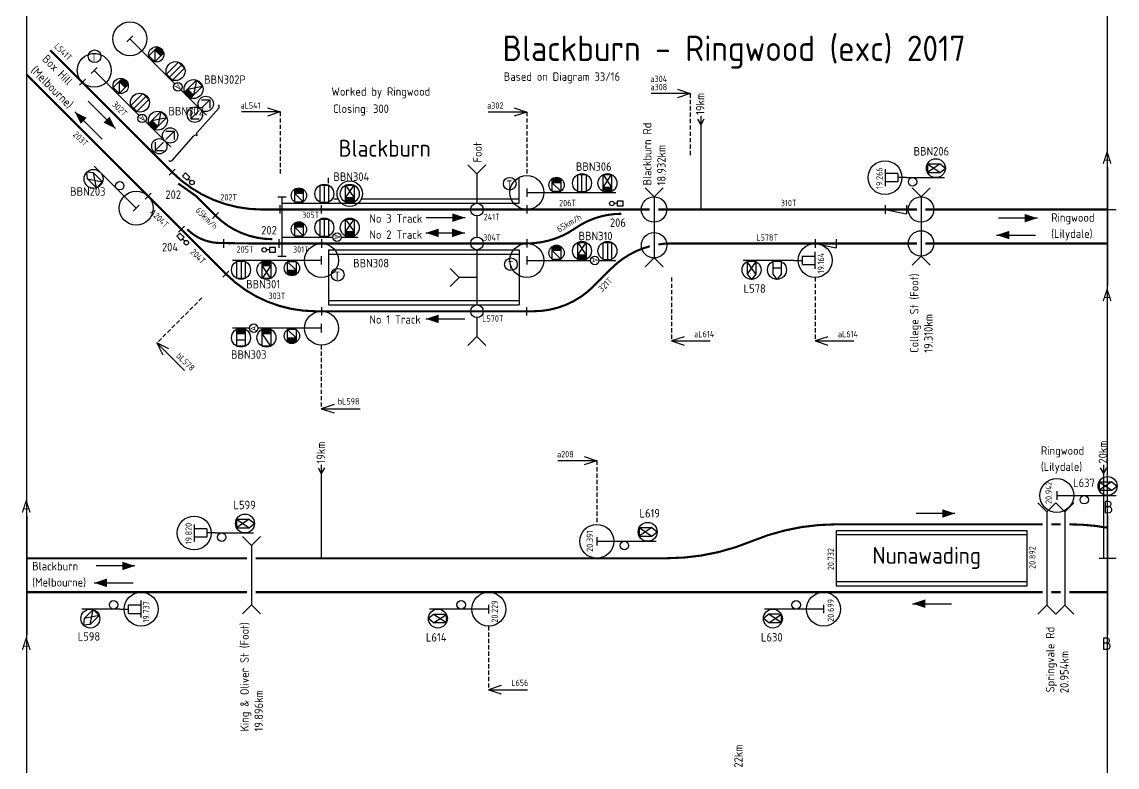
# Model space of a CAD drawing. Extents: x -202 to 266, y -387 to 284.
# Drawn here: x -133.8 to 124.6, y -198.2 to -22.4 of the extents above; entities that cross this region are included whole.
import ezdxf

# ---------------------------------------------------------------- set-up
doc = ezdxf.new("R2010")
doc.units = 0
doc.linetypes.add('DASHED2', pattern=[0.375, 0.25, -0.125])
doc.layers.get('0').update_dxf_attribs({"linetype": 'CONTINUOUS'})
doc.layers.add('CONST', color=1, linetype='CONTINUOUS')
doc.layers.add('LINE', color=5, linetype='CONTINUOUS')
doc.styles.get("Standard").update_dxf_attribs({"font": 'ISOCP'})

msp = doc.modelspace()

# ---------------------------------------------------------------- linework, layer by layer
for p, q in [((-107.6381, -25.68028), (-109.05231, -27.09449)), ((-108.3452, -26.38739), (-106.22388, -28.50871)), ((-103.88847, -30.41593), (-101.76715, -28.29461)), ((-101.76715, -28.29461), (-100.35294, -29.70883)), ((-106.22388, -28.50871), (-101.98124, -32.75135)), ((-103.88847, -30.41593), (-102.47426, -31.83015)), ((-102.47426, -29.00172), (-102.47426, -31.83015)), ((-101.06004, -30.41593), (-102.47426, -29.00172)), ((-100.35294, -29.70883), (-102.47426, -31.83015)), ((-116.04321, -33.11496), (-117.45743, -34.52918)), ((-101.98124, -32.75135), (-97.7386, -36.99399)), ((-99.693, -34.70574), (-96.86457, -31.87732)), ((-98.98589, -35.41285), (-96.15746, -32.58442)), ((-95.45036, -33.29153), (-98.27878, -36.11996)), ((-96.86457, -31.87732), (-95.45036, -33.29153)), ((-118.85396, -35.92571), (-120.26817, -37.33992)), ((-116.75032, -33.82207), (-114.629, -35.94339)), ((-114.629, -35.94339), (-110.38636, -40.18603)), ((-112.29359, -37.85061), (-110.17226, -35.72929)), ((-110.17226, -35.72929), (-108.75805, -37.14351)), ((-99.693, -34.70574), (-98.27878, -36.11996)), ((-95.45036, -38.94838), (-92.62193, -36.11996)), ((-92.62193, -36.11996), (-93.32904, -39.65549)), ((-92.62193, -36.11996), (-91.20772, -37.53417)), ((-112.29359, -37.85061), (-110.87937, -39.26483)), ((-109.46516, -37.85061), (-110.87937, -36.4364)), ((-110.87937, -36.4364), (-110.87937, -39.26483)), ((-108.75805, -37.14351), (-110.87937, -39.26483)), ((-96.32468, -38.40792), (-93.49596, -41.23663)), ((-94.74325, -38.24128), (-91.20772, -37.53417)), ((-93.32904, -39.65549), (-94.74325, -38.24128)), ((-91.20772, -37.53417), (-94.03614, -40.3626)), ((20.83649, -38.29283), (23.83649, -39.29283)), ((-111.7429, -47.55572), (-118.2264, -41.07223)), ((-110.38636, -40.18603), (-106.14372, -44.42867)), ((-108.09811, -42.14043), (-105.26969, -39.312)), ((-107.39101, -42.84753), (-104.56258, -40.0191)), ((-103.85547, -40.72621), (-106.6839, -43.55464)), ((-105.26969, -39.312), (-103.85547, -40.72621)), ((-95.45036, -38.94838), (-94.03614, -40.3626)), ((-93.49596, -41.23663), (-90.31398, -44.41861)), ((-91.42886, -40.75423), (-89.47802, -40.75423)), ((-91.42886, -42.70506), (-89.47802, -40.75423)), ((-89.47802, -40.75423), (-89.47802, -42.70506)), ((23.83649, -39.29283), (14.66745, -39.29283)), ((23.83649, -39.29283), (20.83649, -40.29283)), ((-121.36708, -43.59024), (-114.88359, -50.07374)), ((-108.09811, -42.14043), (-106.6839, -43.55464)), ((-103.85547, -46.38307), (-101.02705, -43.55464)), ((-101.02705, -43.55464), (-101.73415, -47.09017)), ((-101.02705, -43.55464), (-99.61283, -44.96885)), ((-92.02753, -43.30373), (-93.97837, -45.25457)), ((-93.97837, -43.30373), (-93.97837, -45.25457)), ((-87.39682, -42.74254), (-92.51527, -48.46488)), ((-72.87298, -43.6382), (-82.04203, -43.6382)), ((-75.87298, -42.6382), (-72.87298, -43.6382)), ((-72.87298, -43.6382), (-75.87298, -44.6382)), ((-14.68681, -43.6505), (-23.85586, -43.6505)), ((-17.68681, -42.6505), (-14.68681, -43.6505)), ((-14.68681, -43.6505), (-17.68681, -44.6505)), ((-104.72979, -45.8426), (-101.90108, -48.67131)), ((-103.85547, -46.38307), (-102.44126, -47.79728)), ((-103.14837, -45.67596), (-99.61283, -44.96885)), ((-101.73415, -47.09017), (-103.14837, -45.67596)), ((-99.61283, -44.96885), (-102.44126, -47.79728)), ((-93.97837, -45.25457), (-92.02753, -45.25457)), ((25.56319, -45.35146), (26.31319, -46.6505)), ((26.31319, -44.6505), (26.31319, -46.6505)), ((27.06319, -45.35146), (26.31319, -46.6505)), ((-101.90108, -48.67131), (-98.7191, -51.85329)), ((-99.83397, -50.13974), (-97.88314, -48.18891)), ((-99.83397, -48.18891), (-97.88314, -48.18891)), ((-97.88314, -48.18891), (-97.88314, -50.13974)), ((-102.38348, -50.73842), (-102.38348, -52.68925)), ((-100.43265, -50.73842), (-102.38348, -52.68925)), ((-98.41223, -55.05757), (-93.24705, -49.283)), ((-102.38348, -52.68925), (-100.43265, -52.68925)), ((-112.51052, -60.67826), (-116.75316, -56.43562)), ((-28.59994, -56.10659), (-26.47861, -58.22791)), ((-24.35729, -56.10659), (-26.47861, -58.22791)), ((79.8059, -55.89237), (82.8059, -57.89237)), ((79.8059, -55.89237), (82.8059, -55.89237)), ((82.8059, -55.89237), (79.8059, -57.89237)), ((79.8059, -55.89237), (79.8059, -57.89237)), ((82.8059, -55.89237), (84.04197, -56.89237)), ((122.31771, -56.6505), (122.31771, -84.6505)), ((-118.3343, -59.43097), (-118.50123, -57.84983)), ((-116.92009, -58.01676), (-118.50123, -57.84983)), ((-114.79877, -60.13808), (-116.92009, -58.01676)), ((-116.21298, -61.55229), (-116.92009, -58.01676)), ((-97.65844, -57.15659), (-99.07265, -58.57081)), ((-61.51983, -60.40544), (-61.51983, -59.1505)), ((-16.51983, -65.1505), (-16.51983, -59.1505)), ((-8.68681, -62.34772), (-8.68681, -59.34772)), ((-8.68681, -59.34772), (-6.68681, -59.34772)), ((-6.68681, -59.34772), (-6.68681, -62.34772)), ((-2.68681, -62.41443), (-2.68681, -58.41443)), ((-2.68681, -58.41443), (-0.68681, -58.41443)), ((-1.68681, -62.41443), (-1.68681, -58.41443)), ((-0.68681, -58.41443), (-0.68681, -62.41443)), ((3.31319, -62.41443), (3.31319, -58.41443)), ((3.31319, -61.41443), (5.31319, -58.41443)), ((3.31319, -58.41443), (5.31319, -61.41443)), ((3.31319, -58.41443), (5.31319, -58.41443)), ((5.31319, -58.41443), (5.31319, -62.41443)), ((69.8059, -57.12844), (69.8059, -61.12844)), ((72.8059, -58.12844), (69.8059, -58.12844)), ((72.8059, -58.12844), (72.8059, -60.12844)), ((74.8059, -59.12844), (72.8059, -59.12844)), ((74.8059, -59.12844), (77.8059, -59.12844)), ((77.8059, -59.12844), (83.8059, -59.12844)), ((79.8059, -57.89237), (82.8059, -57.89237)), ((82.8059, -57.89237), (84.04197, -56.89237)), ((-116.21298, -61.55229), (-118.3343, -59.43097)), ((-118.3343, -59.43097), (-114.79877, -60.13808)), ((-116.21298, -61.55229), (-114.79877, -60.13808)), ((-110.3892, -62.79958), (-112.51052, -60.67826)), ((-69.47397, -61.84772), (-67.47397, -61.84772)), ((-69.47397, -64.84772), (-69.47397, -61.84772)), ((-67.47397, -61.84772), (-67.47397, -64.84772)), ((-63.47397, -60.91443), (-61.47397, -60.91443)), ((-63.47397, -64.91443), (-63.47397, -60.91443)), ((-62.47397, -64.91443), (-62.47397, -60.91443)), ((-61.47397, -60.91443), (-61.47397, -64.91443)), ((-57.47397, -60.91443), (-55.47397, -60.91443)), ((-57.47397, -63.91443), (-55.47397, -60.91443)), ((-57.47397, -60.91443), (-55.47397, -63.91443)), ((-57.47397, -64.91443), (-57.47397, -60.91443)), ((-55.47397, -60.91443), (-55.47397, -64.91443)), ((-14.68681, -61.6505), (-14.68681, -63.6505)), ((-8.68681, -60.34772), (-6.68681, -62.34772)), ((-6.68681, -60.34772), (-8.68681, -60.34772)), ((5.31319, -61.41443), (3.31319, -61.41443)), ((13.19187, -61.52918), (15.31319, -63.6505)), ((17.43451, -61.52918), (15.31319, -63.6505)), ((72.8059, -60.12844), (69.8059, -60.12844)), ((76.19187, -61.52918), (78.31319, -63.6505)), ((80.43451, -61.52918), (78.31319, -63.6505)), ((-106.85367, -66.33512), (-110.3892, -62.79958)), ((-103.34132, -62.80302), (-104.75553, -64.21723)), ((-73.47397, -63.6505), (-71.47397, -63.6505)), ((-72.47397, -63.6505), (-72.47397, -77.6505)), ((-67.47397, -62.84772), (-69.47397, -62.84772)), ((-69.47397, -62.84772), (-67.47397, -64.84772)), ((-60.2108, -64.1505), (-59.20749, -64.1505)), ((-55.47397, -63.91443), (-57.47397, -63.91443)), ((-53.74045, -64.1505), (-16.51983, -64.1505)), ((-14.68681, -62.6505), (-11.68681, -62.6505)), ((-11.68681, -62.6505), (-5.68681, -62.6505)), ((-8.68681, -62.34772), (-6.68681, -62.34772)), ((-5.68681, -62.6505), (0.31319, -62.6505)), ((-2.68681, -62.41443), (-0.68681, -62.41443)), ((0.31319, -62.6505), (6.31319, -62.6505)), ((3.31319, -62.41443), (5.31319, -62.41443)), ((-107.56077, -67.04222), (-106.14656, -65.62801)), ((-72.97145, -65.62549), (-72.97145, -67.62549)), ((-72.47397, -65.1505), (-66.47397, -65.1505)), ((-69.47397, -64.84772), (-67.47397, -64.84772)), ((-66.47397, -65.1505), (-60.47397, -65.1505)), ((-63.47397, -64.91443), (-61.47397, -64.91443)), ((-63.18844, -65.62549), (-63.18844, -67.62549)), ((-60.47397, -65.1505), (-54.47397, -65.1505)), ((-60.2108, -65.1505), (-16.51983, -65.1505)), ((-57.47397, -64.91443), (-55.47397, -64.91443)), ((-14.68681, -65.62549), (-14.68681, -67.62549)), ((69.84713, -65.6505), (69.84713, -67.6505)), ((69.84713, -66.6505), (74.84713, -67.6505)), ((74.84713, -65.6505), (74.84713, -67.6505)), ((-87.43661, -67.37842), (-88.85083, -68.79263)), ((-63.47397, -68.91443), (-61.47397, -68.91443)), ((-63.47397, -72.91443), (-63.47397, -68.91443)), ((-62.47397, -72.91443), (-62.47397, -68.91443)), ((-61.47397, -68.91443), (-61.47397, -72.91443)), ((-57.47397, -68.91443), (-55.47397, -68.91443)), ((-57.47397, -68.91443), (-55.47397, -71.91443)), ((-57.47397, -71.91443), (-55.47397, -68.91443)), ((-57.47397, -72.91443), (-57.47397, -68.91443)), ((-55.47397, -68.91443), (-55.47397, -72.91443)), ((-29.25641, -68.57906), (-38.42545, -68.57906)), ((105.74282, -68.67875), (96.57377, -68.67875)), ((-95.48735, -70.58878), (-96.90157, -72.00299)), ((-69.47397, -69.84772), (-67.47397, -69.84772)), ((-69.47397, -72.84772), (-69.47397, -69.84772)), ((-67.47397, -70.84772), (-69.47397, -70.84772)), ((-69.47397, -70.84772), (-67.47397, -72.84772)), ((-67.47397, -69.84772), (-67.47397, -72.84772)), ((-55.47397, -71.91443), (-57.47397, -71.91443)), ((-38.52018, -72.16346), (-29.35114, -72.16346)), ((-86.24709, -73.6505), (-86.24709, -75.6505)), ((-73.19236, -73.6505), (-73.19236, -75.6505)), ((-72.47397, -73.1505), (-66.47397, -73.1505)), ((-69.47397, -72.84772), (-67.47397, -72.84772)), ((-66.47397, -73.1505), (-60.47397, -73.1505)), ((-63.47397, -72.91443), (-61.47397, -72.91443)), ((-63.13377, -73.6505), (-63.13377, -75.6505)), ((-58.47437, -73.1505), (-54.47397, -73.1505)), ((-57.47397, -72.91443), (-55.47397, -72.91443)), ((-14.68683, -73.62549), (-14.68683, -75.62549)), ((-2.68683, -74.41443), (-0.68683, -74.41443)), ((-2.68683, -78.41443), (-2.68683, -74.41443)), ((-2.68683, -77.41443), (-0.68683, -74.41443)), ((-2.68683, -74.41443), (-0.68683, -77.41443)), ((-0.68683, -74.41443), (-0.68683, -78.41443)), ((3.31317, -78.41443), (3.31317, -74.41443)), ((3.31317, -74.41443), (5.31317, -74.41443)), ((4.31317, -74.41443), (4.31317, -78.41443)), ((5.31317, -74.41443), (5.31317, -78.41443)), ((53.31319, -73.6505), (53.31319, -75.6505)), ((53.31319, -74.6505), (58.31319, -75.6505)), ((58.31319, -73.6505), (58.31319, -75.6505)), ((96.13348, -72.68006), (105.30253, -72.68006)), ((-61.51983, -76.1505), (-16.51983, -76.1505)), ((-61.51983, -76.1505), (-61.51983, -89.1505)), ((-61.51983, -77.1505), (-16.51983, -77.1505)), ((-16.51983, -76.1505), (-16.51983, -89.1505)), ((-8.68683, -78.34772), (-8.68683, -75.34772)), ((-8.68683, -75.34772), (-6.68683, -75.34772)), ((-6.68683, -76.34772), (-8.68683, -76.34772)), ((-8.68683, -76.34772), (-6.68683, -78.34772)), ((-6.68683, -75.34772), (-6.68683, -78.34772)), ((-0.68683, -77.41443), (-2.68683, -77.41443)), ((53.31319, -80.6505), (53.31319, -76.6505)), ((-78.13377, -78.6505), (-84.13377, -78.6505)), ((-83.13377, -82.88656), (-83.13377, -78.88656)), ((-81.13377, -78.88656), (-83.13377, -78.88656)), ((-82.13377, -78.88656), (-82.13377, -82.88656)), ((-81.13377, -78.88656), (-81.13377, -82.88656)), ((-72.13377, -78.6505), (-78.13377, -78.6505)), ((-75.13377, -78.88656), (-77.13377, -78.88656)), ((-77.13377, -82.88656), (-77.13377, -78.88656)), ((-77.13377, -79.88656), (-75.13377, -79.88656)), ((-75.13377, -79.88656), (-77.13377, -82.88656)), ((-75.13377, -82.88656), (-77.13377, -79.88656)), ((-75.13377, -78.88656), (-75.13377, -82.88656)), ((-73.47397, -77.6505), (-71.47397, -77.6505)), ((-66.13377, -78.6505), (-72.13377, -78.6505)), ((-69.13377, -78.95327), (-71.13377, -78.95327)), ((-69.13377, -80.95327), (-71.13377, -78.95327)), ((-71.13377, -81.95327), (-71.13377, -78.95327)), ((-69.13377, -78.95327), (-69.13377, -81.95327)), ((-63.13377, -78.6505), (-66.13377, -78.6505)), ((-63.13377, -79.6505), (-63.13377, -77.6505)), ((-14.68683, -77.6505), (-14.68683, -79.6505)), ((-14.68683, -78.6505), (-11.68683, -78.6505)), ((-11.68683, -78.6505), (-5.68683, -78.6505)), ((-8.68683, -78.34772), (-6.68683, -78.34772)), ((-5.68683, -78.6505), (0.31317, -78.6505)), ((-2.68683, -78.41443), (-0.68683, -78.41443)), ((2.31277, -78.6505), (6.31317, -78.6505)), ((3.31317, -78.41443), (5.31317, -78.41443)), ((13.19187, -80.19938), (15.31319, -78.07806)), ((17.43451, -80.19938), (15.31319, -78.07806)), ((42.31319, -78.6505), (36.31319, -78.6505)), ((39.31319, -81.88656), (37.31319, -78.88656)), ((39.31319, -78.88656), (37.31319, -81.88656)), ((39.31319, -78.88656), (37.31319, -78.88656)), ((37.31319, -78.88656), (37.31319, -81.88656)), ((39.31319, -78.88656), (39.31319, -81.88656)), ((48.31319, -78.6505), (42.31319, -78.6505)), ((45.31319, -78.88656), (43.31319, -78.88656)), ((43.31319, -78.88656), (43.31319, -81.88656)), ((45.31319, -78.88656), (45.31319, -81.88656)), ((48.31319, -78.6505), (50.31319, -78.6505)), ((50.31319, -77.6505), (53.31319, -77.6505)), ((50.31319, -79.6505), (50.31319, -77.6505)), ((50.31319, -79.6505), (53.31319, -79.6505)), ((76.19187, -79.77182), (78.31319, -77.6505)), ((80.43451, -79.77182), (78.31319, -77.6505)), ((-84.97215, -81.15659), (-86.38636, -82.57081)), ((-71.13377, -80.95327), (-69.13377, -80.95327)), ((-69.13377, -81.95327), (-71.13377, -81.95327)), ((-32.74946, -80.52918), (-30.62814, -82.6505)), ((-32.74946, -84.77182), (-30.62814, -82.6505)), ((37.31319, -81.88656), (38.31319, -83.12263)), ((39.31319, -81.88656), (38.31319, -83.12263)), ((43.31319, -80.38656), (45.31319, -80.38656)), ((43.31319, -81.88656), (44.31319, -83.12263)), ((45.31319, -81.88656), (44.31319, -83.12263)), ((-81.13377, -82.88656), (-83.13377, -82.88656)), ((-75.13377, -82.88656), (-77.13377, -82.88656)), ((-63.13377, -89.6505), (-63.13377, -91.6505)), ((-61.51983, -88.1505), (-16.51983, -88.1505)), ((-61.51983, -89.1505), (-16.51983, -89.1505)), ((-14.76988, -89.6505), (-14.76988, -91.6505)), ((-38.52018, -92.44359), (-29.35114, -92.44359)), ((-80.13336, -94.6505), (-84.13377, -94.6505)), ((-81.13377, -94.88656), (-83.13377, -94.88656)), ((-83.13377, -98.88656), (-83.13377, -94.88656)), ((-81.13377, -94.88656), (-81.13377, -98.88656)), ((-72.13377, -94.6505), (-78.13377, -94.6505)), ((-77.13377, -98.88656), (-77.13377, -94.88656)), ((-75.13377, -94.88656), (-77.13377, -94.88656)), ((-75.13377, -94.88656), (-75.13377, -98.88656)), ((-66.13377, -94.6505), (-72.13377, -94.6505)), ((-71.13377, -97.95327), (-71.13377, -94.95327)), ((-69.13377, -96.95327), (-71.13377, -94.95327)), ((-69.13377, -94.95327), (-71.13377, -94.95327)), ((-69.13377, -94.95327), (-69.13377, -97.95327)), ((-63.13377, -94.6505), (-66.13377, -94.6505)), ((-63.13377, -95.6505), (-63.13377, -93.6505)), ((-101.95709, -98.1127), (-95.47359, -104.5962)), ((-101.95709, -98.1127), (-100.54288, -100.94113)), ((-99.12866, -99.52692), (-101.95709, -98.1127)), ((-83.13377, -95.88656), (-81.13377, -95.88656)), ((-83.13377, -97.38656), (-81.13377, -97.38656)), ((-75.13377, -98.88656), (-77.13377, -95.88656)), ((-77.13377, -95.88656), (-75.13377, -95.88656)), ((-71.13377, -96.95327), (-69.13377, -96.95327)), ((-69.13377, -97.95327), (-71.13377, -97.95327)), ((-28.59994, -98.71844), (-26.47861, -96.59712)), ((-24.35729, -98.71844), (-26.47861, -96.59712)), ((22.40615, -96.65044), (19.40615, -97.65044)), ((19.40615, -97.65044), (22.40615, -98.65044)), ((19.40615, -97.65044), (28.5752, -97.65044)), ((56.31319, -96.6505), (53.31319, -97.6505)), ((53.31319, -97.6505), (62.48223, -97.6505)), ((53.31319, -97.6505), (56.31319, -98.6505)), ((-81.13377, -98.88656), (-83.13377, -98.88656)), ((-75.13377, -98.88656), (-77.13377, -98.88656)), ((-60.18368, -112.65044), (-63.18368, -113.65044)), ((-63.18368, -113.65044), (-60.18368, -114.65044)), ((-63.18368, -113.65044), (-54.01464, -113.65044)), ((-63.9441, -127.61779), (-63.1941, -128.91683)), ((-63.1941, -126.91683), (-63.1941, -128.91683)), ((-62.4441, -127.61779), (-63.1941, -128.91683)), ((120.56319, -127.61779), (121.31319, -128.91683)), ((121.31319, -126.91683), (121.31319, -128.91683)), ((122.06319, -127.61779), (121.31319, -128.91683)), ((120.32077, -130.87729), (123.32077, -130.87729)), ((120.32077, -130.87729), (123.32077, -132.87729)), ((123.32077, -130.87729), (120.32077, -132.87729)), ((120.32077, -130.87729), (120.32077, -132.87729)), ((123.32077, -130.87729), (124.55684, -131.87729)), ((110.32077, -133.11336), (110.32077, -135.11336)), ((110.32077, -134.11336), (115.32077, -134.11336)), ((115.32077, -134.11336), (118.32077, -134.11336)), ((118.32077, -134.11336), (124.32077, -134.11336)), ((120.32077, -132.87729), (123.32077, -132.87729)), ((123.32077, -132.87729), (124.55684, -131.87729)), ((105.89048, -135.83368), (108.0118, -137.955)), ((110.13312, -135.83368), (108.0118, -137.955)), ((110.13312, -135.83368), (112.25444, -137.955)), ((114.37576, -135.83368), (112.25444, -137.955)), ((-132.68229, -138.91683), (-132.68229, -166.91683)), ((86.30424, -138.35627), (77.13519, -138.35627)), ((108.0118, -137.955), (108.0118, -159.955)), ((112.25444, -137.955), (112.25444, -159.955)), ((122.31771, -138.91683), (122.31771, -166.91683)), ((-93.1941, -140.95306), (-93.1941, -144.95306)), ((-90.1941, -141.95306), (-93.1941, -141.95306)), ((-90.1941, -141.95306), (-90.1941, -143.95306)), ((-80.1941, -139.71699), (-83.1941, -141.71699)), ((-83.1941, -139.71699), (-80.1941, -139.71699)), ((-83.1941, -139.71699), (-80.1941, -141.71699)), ((-83.1941, -139.71699), (-83.1941, -141.71699)), ((-83.1941, -141.71699), (-80.1941, -141.71699)), ((-80.1941, -139.71699), (-78.95803, -140.71699)), ((-80.1941, -141.71699), (-78.95803, -140.71699)), ((11.8059, -141.68076), (11.8059, -143.68076)), ((14.8059, -141.68076), (11.8059, -143.68076)), ((11.8059, -141.68076), (14.8059, -141.68076)), ((11.8059, -141.68076), (14.8059, -143.68076)), ((14.8059, -141.68076), (16.04197, -142.68076)), ((-90.1941, -143.95306), (-93.1941, -143.95306)), ((-88.1941, -142.95306), (-90.1941, -142.95306)), ((-88.1941, -142.95306), (-85.1941, -142.95306)), ((-85.1941, -142.95306), (-79.1941, -142.95306)), ((-81.80813, -143.7955), (-79.68681, -145.91683)), ((-77.56549, -143.7955), (-79.68681, -145.91683)), ((1.8059, -143.91683), (1.8059, -145.91683)), ((11.8059, -143.68076), (14.8059, -143.68076)), ((14.8059, -143.68076), (16.04197, -142.68076)), ((103.31319, -142.41683), (58.31319, -142.41683)), ((58.31319, -142.41683), (58.31319, -155.41683)), ((103.31319, -143.41683), (58.31319, -143.41683)), ((103.31319, -155.41683), (103.31319, -142.41683)), ((1.8059, -144.91683), (6.8059, -144.91683)), ((6.8059, -144.91683), (9.8059, -144.91683)), ((9.8059, -144.91683), (15.8059, -144.91683)), ((-107.16007, -150.72799), (-116.32911, -150.72799)), ((-116.7694, -154.7293), (-107.60036, -154.7293)), ((58.31319, -154.41683), (103.31319, -154.41683)), ((58.31319, -155.41683), (103.31319, -155.41683)), ((-108.68681, -161.91683), (-108.68681, -159.91683)), ((-108.68681, -159.91683), (-105.68681, -159.91683)), ((-105.68681, -162.91683), (-105.68681, -158.91683)), ((-81.80813, -162.03815), (-79.68681, -159.91683)), ((-77.56549, -162.03815), (-79.68681, -159.91683)), ((-23.68681, -161.91683), (-23.68681, -159.91683)), ((55.35441, -161.90411), (55.35441, -159.90411)), ((76.3018, -159.63871), (85.47084, -159.63871)), ((105.89048, -162.07632), (108.0118, -159.955)), ((110.13312, -162.07632), (108.0118, -159.955)), ((110.13312, -162.07632), (112.25444, -159.955)), ((114.37576, -162.07632), (112.25444, -159.955)), ((-113.68681, -160.91683), (-119.68681, -160.91683)), ((-116.97971, -161.03157), (-119.10103, -163.15289)), ((-115.56549, -162.44579), (-119.10103, -163.15289)), ((-117.68681, -164.56711), (-116.97971, -161.03157)), ((-115.56549, -162.44579), (-117.68681, -164.56711)), ((-115.56549, -162.44579), (-116.97971, -161.03157)), ((-110.68681, -160.91683), (-113.68681, -160.91683)), ((-110.68681, -160.91683), (-108.68681, -160.91683)), ((-108.68681, -161.91683), (-105.68681, -161.91683)), ((-36.68681, -162.15289), (-37.92288, -163.15289)), ((-31.68681, -160.91683), (-37.68681, -160.91683)), ((-33.68681, -164.15289), (-36.68681, -162.15289)), ((-36.68681, -164.15289), (-33.68681, -162.15289)), ((-33.68681, -162.15289), (-36.68681, -162.15289)), ((-33.68681, -164.15289), (-33.68681, -162.15289)), ((-28.68681, -160.91683), (-31.68681, -160.91683)), ((-23.68681, -160.91683), (-28.68681, -160.91683)), ((42.35441, -162.14018), (41.11834, -163.14018)), ((47.35441, -160.90411), (41.35441, -160.90411)), ((45.35441, -164.14018), (42.35441, -162.14018)), ((42.35441, -164.14018), (45.35441, -162.14018)), ((45.35441, -162.14018), (42.35441, -162.14018)), ((45.35441, -164.14018), (45.35441, -162.14018)), ((50.35441, -160.90411), (47.35441, -160.90411)), ((55.35441, -160.90411), (50.35441, -160.90411)), ((-119.10103, -163.15289), (-119.26795, -164.73403)), ((-117.68681, -164.56711), (-119.26795, -164.73403)), ((-36.68681, -164.15289), (-37.92288, -163.15289)), ((-33.68681, -164.15289), (-36.68681, -164.15289)), ((42.35441, -164.14018), (41.11834, -163.14018)), ((45.35441, -164.14018), (42.35441, -164.14018))]:
    msp.add_line(p, q)
at = {"linetype": 'DASHED2', "ltscale": 4}
for p, q in [((23.83649, -39.29283), (23.83649, -54.29283)), ((-72.87298, -43.6382), (-72.87298, -58.6382)), ((-14.68681, -43.6505), (-14.68681, -58.6505)), ((19.40615, -82.65044), (19.40615, -97.65044)), ((53.31319, -82.6505), (53.31319, -97.6505)), ((-91.35049, -87.5061), (-101.95709, -98.1127)), ((-63.18368, -98.65044), (-63.18368, -113.65044))]:
    msp.add_line(p, q, dxfattribs=at)
at = {"linetype": 'CONTINUOUS'}
for p, q in [((-95.19539, -58.001), (-95.94846, -58.75407)), ((-95.94846, -58.75407), (-94.94437, -59.75816)), ((-94.1913, -59.00509), (-95.19539, -58.001)), ((-94.94437, -59.75816), (-94.1913, -59.00509)), ((-94.56783, -59.38162), (-94.06579, -59.88367)), ((6.58717, -65.22861), (5.87717, -65.22861)), ((8.00717, -64.69611), (6.58717, -64.69611)), ((6.58717, -64.69611), (6.58717, -65.76111)), ((6.58717, -65.76111), (8.00717, -65.76111)), ((8.00717, -65.76111), (8.00717, -64.69611)), ((-96.55433, -72.20111), (-97.3074, -72.95418)), ((-95.55024, -73.2052), (-96.55433, -72.20111)), ((-97.3074, -72.95418), (-96.30331, -73.95827)), ((-96.30331, -73.95827), (-95.55024, -73.2052)), ((-95.92677, -73.58173), (-95.42473, -74.08378)), ((-75.40848, -76.17409), (-76.11848, -76.17409)), ((-75.40848, -75.64159), (-75.40848, -76.70659)), ((-73.98848, -75.64159), (-75.40848, -75.64159)), ((-75.40848, -76.70659), (-73.98848, -76.70659)), ((-73.98848, -76.70659), (-73.98848, -75.64159))]:
    msp.add_line(p, q, dxfattribs=at)
at = {"ltscale": 3}
for p, q in [((-26.47861, -58.22791), (-26.47861, -65.1505)), ((15.31319, -63.6505), (15.31319, -78.07806)), ((78.31319, -63.6505), (78.31319, -77.6505)), ((-26.47861, -68.1505), (-26.47861, -73.1505)), ((-26.47861, -76.1505), (-26.47861, -89.1505)), ((-26.47861, -82.6505), (-30.62814, -82.6505)), ((-26.47861, -92.1505), (-26.47861, -96.59712)), ((-79.68681, -145.91683), (-79.68681, -159.91683))]:
    msp.add_line(p, q, dxfattribs=at)
at = {"const_width": 0.5}
for points in [[(-98.36554, -57.8637), (-127.12932, -29.09993)], [(-85.67925, -81.8637), (-132.78617, -34.75678)], [(-96.93697, -60.51613), (-92.84286, -63.38638), (-88.14372, -68.08552)], [(-77.15234, -66.6505), (-2.78626, -66.6505)], [(-2.78626, -66.6505), (9.94166, -66.6505)], [(9.94166, -66.6505), (14.31319, -66.6505)], [(16.31319, -66.6505), (77.31319, -66.6505)], [(79.31319, -66.6505), (122.31771, -66.6505)], [(-87.02936, -74.54303), (-80.56686, -74.6505)], [(-80.56686, -74.6505), (-14.68683, -74.6505)], [(19.42654, -74.6505), (77.31319, -74.6505)], [(79.31319, -74.6505), (122.31771, -74.6505)], [(-64.46605, -90.6505), (-13.142, -90.6505)], [(58.31319, -140.91683), (107.0118, -140.91683)], [(109.0118, -140.91683), (111.25444, -140.91683)], [(-132.68229, -148.91683), (-80.68681, -148.91683)], [(-78.68681, -148.91683), (18.31319, -148.91683)], [(-132.68229, -156.91683), (-80.68681, -156.91683)], [(-78.68681, -156.91683), (107.0118, -156.91683)], [(109.0118, -156.91683), (111.25444, -156.91683)], [(113.25444, -156.91683), (122.31771, -156.91683)]]:
    msp.add_lwpolyline(points, dxfattribs=at)
for points in [[(-98.36554, -57.8637, 0.198912367), (-77.15234, -66.6505, -1.342253333)], [(-88.14372, -68.08552, 0.198912367), (-74.70869, -73.6505, -1.031025437)], [(7.60667, -67.6505, 0.153306583), (-3.25426, -71.06075, 4.391695118)], [(-94.80753, -71.3212, 0.198912367), (-87.02936, -74.54303, -1.944718178)], [(-14.68683, -74.6505, 0.153306583), (-3.25426, -71.06075, 0.206118606)], [(16.31319, -74.89431, -0.039095736), (19.42654, -74.6505, -0.737426909)], [(5.2844, -80.50836, -0.132481995), (14.31319, -75.3152, -0.737426909)], [(-85.67925, -81.8637, 0.198912367), (-64.46605, -90.6505, -6.334946321)], [(5.2844, -80.50836), (1.00013, -84.79263, -0.198912367), (-13.142, -90.6505, 0.373301548)], [(58.31319, -140.91683, 0.099019514), (38.31319, -144.91683, 0.799272958)], [(122.31771, -141.71275, 0.043825106), (113.25444, -140.91683, 0.799272958)], [(18.31319, -148.91683, 0.099019514), (38.31319, -144.91683, 0.799272958)]]:
    msp.add_lwpolyline(points, format="xyb", dxfattribs=at)
for centre, radius in [((-102.1207, -30.06238), 1.80278), ((-116.6802, -30.49896), 1.5), ((-97.57168, -33.99864), 2.23607), ((-110.52582, -37.49706), 1.80278), ((-93.32904, -38.24128), 2.23607), ((-97.04523, -37.71451), 1), ((-105.97679, -41.43332), 2.23607), ((-90.45344, -41.72964), 1.80278), ((-101.73415, -45.67596), 2.23607), ((-93.00295, -44.27915), 1.80278), ((-105.45034, -45.1492), 1), ((-98.85856, -49.16432), 1.80278), ((-101.40807, -51.71383), 1.80278), ((81.8059, -56.89237), 2.23607), ((-116.92009, -59.43097), 2.23607), ((-18.72135, -60.56957), 1.5), ((-7.68681, -60.84772), 1.80278), ((-1.68681, -60.41443), 2.23607), ((4.31319, -60.41443), 2.23607), ((76.3059, -60.12844), 1), ((-110.74275, -61.03181), 1), ((-68.47397, -63.34772), 1.80278), ((-62.47397, -62.91443), 2.23607), ((-56.47397, -62.91443), 2.23607), ((-68.47397, -71.34772), 1.80278), ((-62.47397, -70.91443), 2.23607), ((-56.47397, -70.91443), 2.23607), ((-59.47419, -73.16969), 1), ((-1.68683, -76.41443), 2.23607), ((4.31317, -76.41443), 2.23607), ((-7.68683, -76.84772), 1.80278), ((-82.13377, -80.88656), 2.23607), ((-76.13377, -80.88656), 2.23607), ((-70.13377, -80.45327), 1.80278), ((-18.44578, -79.56929), 1.5), ((1.31295, -78.66969), 1), ((38.31319, -80.88656), 2.23607), ((44.31319, -80.88656), 2.23607), ((-59.31384, -82.04752), 1.5), ((-82.13377, -96.88656), 2.23607), ((-79.13355, -94.6313), 1), ((-76.13377, -96.88656), 2.23607), ((-70.13377, -96.45327), 1.80278), ((122.32077, -131.87729), 2.23607), ((116.82077, -135.11336), 1), ((-81.1941, -140.71699), 2.23607), ((13.8059, -142.68076), 2.23607), ((-86.6941, -143.95306), 1), ((8.3059, -145.91683), 1), ((-112.18681, -159.91683), 1), ((-30.18681, -159.91683), 1), ((48.85441, -159.90411), 1), ((-117.68681, -163.15289), 2.23607), ((-35.68681, -163.15289), 2.23607), ((43.35441, -163.14018), 2.23607)]:
    msp.add_circle(centre, radius)
at = {"linetype": 'CONTINUOUS'}
for centre in [(-93.68925, -60.2602), (5.34467, -65.22861), (-95.04819, -74.46031), (-76.65098, -76.17409)]:
    msp.add_circle(centre, 0.5325, dxfattribs=at)
for centre, start, end in [((-87.80588, -42.37665), 318.1883531, 48.1883531), ((-92.10621, -48.83077), 138.1883531, 228.1883531), ((-92.83799, -49.64889), 48.1883531, 138.1883531), ((-98.82129, -54.69168), 228.1883531, 318.1883531)]:
    msp.add_arc(centre, 0.54882, start, end)
for points in [[(-101.76715, -28.29461), (-100.35294, -29.70883), (-102.47426, -29.00172), (-101.06004, -30.41593)], [(-110.17226, -35.72929), (-108.75805, -37.14351), (-110.87937, -36.4364), (-109.46516, -37.85061)], [(-94.74325, -38.24128), (-93.32904, -39.65549), (-95.45036, -38.94838), (-94.03614, -40.3626)], [(-121.36708, -43.59024), (-119.95287, -46.41867), (-118.53865, -45.00445)], [(-111.7429, -47.55572), (-113.15712, -44.72729), (-114.57133, -46.14151)], [(-103.14837, -45.67596), (-101.73415, -47.09017), (-103.85547, -46.38307), (-102.44126, -47.79728)], [(-8.68681, -59.34772), (-6.68681, -59.34772), (-8.68681, -60.34772), (-6.68681, -60.34772)], [(-69.47397, -61.84772), (-67.47397, -61.84772), (-69.47397, -62.84772), (-67.47397, -62.84772)], [(3.31319, -61.41443), (5.31319, -61.41443), (3.31319, -62.41443), (5.31319, -62.41443)], [(-57.47397, -63.91443), (-55.47397, -63.91443), (-57.47397, -64.91443), (-55.47397, -64.91443)], [(-29.25641, -68.57906), (-32.25641, -67.57906), (-32.25641, -69.57906)], [(105.74282, -68.67875), (102.74282, -67.67875), (102.74282, -69.67875)], [(-69.47397, -69.84772), (-67.47397, -69.84772), (-69.47397, -70.84772), (-67.47397, -70.84772)], [(-57.47397, -71.91443), (-55.47397, -71.91443), (-57.47397, -72.91443), (-55.47397, -72.91443)], [(-38.52018, -72.16346), (-35.52018, -71.16346), (-35.52018, -73.16346)], [(-29.35114, -72.16346), (-32.35114, -71.16346), (-32.35114, -73.16346)], [(96.13348, -72.68006), (99.13348, -73.68006), (99.13348, -71.68006)], [(-8.68683, -75.34772), (-6.68683, -75.34772), (-8.68683, -76.34772), (-6.68683, -76.34772)], [(-2.68683, -77.41443), (-0.68683, -77.41443), (-2.68683, -78.41443), (-0.68683, -78.41443)], [(-75.13377, -79.88656), (-77.13377, -79.88656), (-75.13377, -78.88656), (-77.13377, -78.88656)], [(-69.13377, -81.95327), (-71.13377, -81.95327), (-69.13377, -80.95327), (-71.13377, -80.95327)], [(-38.52018, -92.44359), (-35.52018, -91.44359), (-35.52018, -93.44359)], [(-81.13377, -95.88656), (-83.13377, -95.88656), (-81.13377, -94.88656), (-83.13377, -94.88656)], [(-75.13377, -95.88656), (-77.13377, -95.88656), (-75.13377, -94.88656), (-77.13377, -94.88656)], [(-69.13377, -97.95327), (-71.13377, -97.95327), (-69.13377, -96.95327), (-71.13377, -96.95327)], [(86.30424, -138.35627), (83.30424, -137.35627), (83.30424, -139.35627)], [(-107.16007, -150.72799), (-110.16007, -149.72799), (-110.16007, -151.72799)], [(-116.7694, -154.7293), (-113.7694, -155.7293), (-113.7694, -153.7293)], [(76.3018, -159.63871), (79.3018, -160.63871), (79.3018, -158.63871)]]:
    msp.add_solid(points)
at = {"layer": 'CONST'}
for p, q in [((26.31319, -46.6505), (26.31319, -66.6505)), ((120.31771, -66.6505), (124.31771, -66.6505)), ((1.8059, -125.91683), (-7.36315, -125.91683)), ((-1.1941, -124.91683), (1.8059, -125.91683)), ((1.8059, -125.91683), (-1.1941, -126.91683)), ((-63.1941, -128.91683), (-63.1941, -148.91683)), ((121.31319, -128.91683), (121.31319, -148.91683)), ((120.31771, -148.91683), (124.31771, -148.91683)), ((-20.74843, -178.92949), (-23.74843, -179.92949)), ((-23.74843, -179.92949), (-14.57938, -179.92949)), ((-23.74843, -179.92949), (-20.74843, -180.92949))]:
    msp.add_line(p, q, dxfattribs=at)
at = {"layer": 'CONST', "linetype": 'DASHED2', "ltscale": 4}
for p, q in [((1.8059, -125.91683), (1.8059, -140.91683)), ((-23.74843, -164.92949), (-23.74843, -179.92949))]:
    msp.add_line(p, q, dxfattribs=at)
at = {"layer": 'CONST'}
for centre, radius in [((-108.3452, -26.38739), 4), ((-116.75032, -33.82207), 4), ((69.8059, -59.12844), 4), ((-14.68681, -62.6505), 4), ((-56.47397, -62.91443), 3), ((-106.85367, -66.33512), 4), ((15.31319, -66.6505), 3), ((78.31319, -66.6505), 3), ((-26.47861, -66.6505), 1.5), ((15.31319, -75.07806), 3), ((78.31319, -74.6505), 3), ((-63.13377, -78.6505), 4), ((-26.47861, -74.6505), 1.5), ((-14.68683, -78.6505), 4), ((53.31319, -78.6505), 4), ((-26.47861, -90.6505), 1.5), ((-63.13377, -94.6505), 4), ((110.32077, -134.11336), 4), ((-93.1941, -142.95306), 4), ((1.8059, -144.91683), 4), ((-105.68681, -160.91683), 4), ((-23.68681, -160.91683), 4), ((55.31319, -160.91683), 4)]:
    msp.add_circle(centre, radius, dxfattribs=at)
at = {"layer": 'LINE'}
for p in [(-132.68229, 28.59893), (122.31771, 28.59893)]:
    msp.add_xline(p, (0, 1), dxfattribs=at)

# ---------------------------------------------------------------- texts
for s, height, p in [('Blackburn - Ringwood (exc) 2017', 6, (-20.41844, -31.61355)), ('T', 2, (-117.51667, -31.73203)), ('BBN302P', 2, (-90.83858, -36.99518)), ('Based on Diagram 33/16', 2, (-20.14287, -36.29464)), ('a304', 1.5, (14.45163, -36.57844)), ('Worked by Ringwood', 2, (-60.8145, -39.81291)), ('a308', 1.5, (14.45163, -38.50595)), ('BBN302', 2, (-99.2437, -44.42986)), ('aL541', 1.5, (-82.25785, -42.85132)), ('Closing: 300', 2, (-60.4214, -43.86797)), ('a302', 1.5, (-24.07168, -42.86361)), ('Blackburn', 4, (-59.09567, -54.20027)), ('BBN206', 2, (76.55058, -53.91119)), ('A', 3, (120.98125, -55.89349)), ('BBN306', 2, (-3.11719, -57.52216)), ('BBN304', 2, (-60.32864, -59.89734)), ('BBN203', 2, (-122.43763, -63.39661)), ('T', 2, (-19.55783, -61.80264)), ('202', 2, (-99.96348, -64.13076)), ('202T', 1.5, (-86.99765, -64.5025)), ('206T', 1.5, (-7.08822, -65.86467)), ('310T', 1.5, (45.21628, -65.86467)), ('305T', 1.5, (-67.71527, -68.68709)), ('No 3 Track', 2, (-51.84774, -69.76771)), ('241T', 1.5, (-24.86294, -69.16897)), ('206', 2, (4.90729, -70.73936)), ('Ringwood', 2, (109.02074, -69.54402)), ('202', 2, (-77.36614, -72.52919)), ('No 2 Track', 2, (-51.84774, -73.56771)), ('BBN310', 2, (-2.48852, -73.89392)), ('(Lilydale)', 2, (109.02074, -73.34402)), ('204', 2, (-100.79021, -76.52877)), ('304T', 1.5, (-24.99538, -73.98774)), ('L578T', 1.5, (39.46205, -73.98774)), ('205T', 1.5, (-83.16978, -76.81016)), ('301T', 1.5, (-69.87316, -76.81016)), ('BBN308', 2, (-55.6645, -80.30212)), ('T', 2, (-19.28225, -80.80237)), ('T', 2, (-60.15031, -83.28059)), ('BBN301', 2, (-80.9074, -85.26452)), ('L578', 2, (36.44179, -86.2971)), ('303T', 1.5, (-75.66035, -87.75565)), ('A', 3, (120.98125, -88.29561)), ('No 1 Track', 2, (-51.84774, -93.5862)), ('L570T', 1.5, (-25.22965, -93.12514)), ('aL614', 1.5, (24.78541, -96.78645)), ('aL614', 1.5, (58.69245, -96.78651)), ('BBN303', 2, (-84.48992, -101.85485)), ('bL598', 1.5, (-59.29057, -112.64878)), ('Ringwood', 2, (106.58374, -124.51402)), ('(Lilydale)', 2, (106.58374, -128.31402)), ('L637', 2, (114.19739, -132.11742)), ('A', 3, (-134.01875, -138.15982)), ('L599', 2, (-83.89427, -137.34306)), ('B', 3, (121.37435, -138.35619)), ('L619', 2, (11.89193, -139.30682)), ('Nunawading', 4, (66.84394, -150.23311)), ('Blackburn', 2, (-131.39917, -151.78964)), ('(Melbourne)', 2, (-131.39917, -155.58964)), ('A', 3, (-134.01875, -170.56194)), ('L598', 2, (-120.64915, -168.37054)), ('L614', 2, (-38.49723, -168.57615)), ('L630', 2, (40.544, -168.56343)), ('B', 3, (120.98125, -170.56194))]:
    msp.add_text(s, height=height).set_placement(p)
for s, height, rotation, p in [('L541T', 1.5, 315, (-126.32251, -28.25305)), ('Box Hill', 2, 315, (-129.20435, -31.31893)), ('(Melbourne)', 2, 315, (-131.89136, -34.00594)), ('A', 1.5, 225, (-97.0422, -36.72974)), ('302T', 1.5, 315, (-112.68142, -42.02097)), ('19km', 2, 90, (27.20674, -44.31979)), ('A', 1.5, 225, (-105.44731, -44.16442)), ('Blackburn Rd', 2, 90, (14.69891, -60.96815)), ('203T', 1.5, 315, (-121.90053, -49.09689)), ('Foot', 2, 90, (-25.32394, -55.54557)), ('18.932km', 2, 90, (18.04026, -60.96815)), ('19.266', 1.5, 90, (69.21884, -61.7997)), ('A204T', 1.5, 315, (-103.80534, -67.37921)), ('65km/h', 1.5, 315, (-93.00585, -67.00039)), ('65km/h', 1.5, 30, (-7.09178, -72.06756)), ('A', 1.5, 270, (-60.16838, -72.47121)), ('204T', 1.5, 315, (-94.22902, -76.81024)), ('19.164', 1.5, 90, (55.43081, -81.73191)), ('A', 1.5, 270, (0.61876, -77.97121)), ('321T', 1.5, 45, (3.03667, -86.2117)), ('College St (Foot)', 2, 90, (77.69891, -100.43982)), ('19.310km', 2, 90, (81.04026, -100.43982)), ('A', 1.5, 90, (-78.43935, -95.32978)), ('bL578', 1.5, 315, (-97.54244, -101.30548)), ('20km', 2, 90, (122.20674, -126.58612)), ('19km', 2, 90, (-62.30055, -126.58612)), ('20.942', 1.5, 90, (109.15205, -136.11278)), ('19.820', 1.5, 90, (-93.74662, -145.63704)), ('20.391', 1.5, 90, (0.8923, -147.40443)), ('20.732', 1.5, 90, (57.75418, -151.72471)), ('20.892', 1.5, 90, (105.31933, -151.43014)), ('19.737', 1.5, 90, (-103.77067, -164.09642)), ('20.229', 1.5, 90, (-21.53412, -164.09642)), ('20.699', 1.5, 90, (57.75418, -163.90005)), ('King & Oliver St (Foot)', 2, 90, (-80.30109, -189.7757)), ('Springvale Rd', 2, 90, (109.77694, -180.57107)), ('20.954km', 2, 90, (113.1043, -180.74239)), ('19.896km', 2, 90, (-76.95974, -189.7757)), ('22km', 2, 90, (36.20674, -198.31498))]:
    msp.add_text(s, height=height, rotation=rotation).set_placement(p)
at = {"layer": 'CONST'}
for s, p in [('a208', (-7.57897, -125.12994)), ('L656', (-18.36917, -179.0655))]:
    msp.add_text(s, height=1.5, dxfattribs=at).set_placement(p)

doc.saveas('drawing.dxf')
